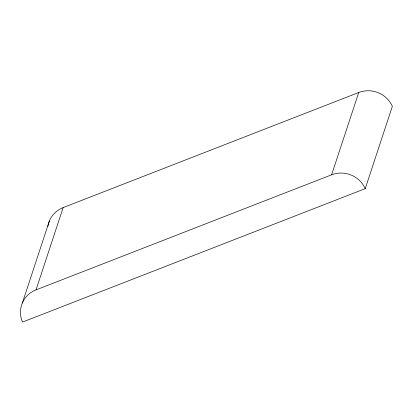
<?xml version="1.0" encoding="UTF-8"?>
<svg xmlns="http://www.w3.org/2000/svg" width="413" height="413" viewBox="0 0 413 413"><rect width="100%" height="100%" fill="white"/><g stroke="black" fill="none" stroke-linecap="round" stroke-linejoin="round"><path stroke-width="0.62" d="M22.312 303.121L49.441 220.816M36.019 289.895L63.148 207.589L358.742 92.507A25.709 24.677 18.2 0 1 392.35 106.353L365.221 188.658L22.524 322.083A25.709 24.677 18.2 0 1 36.019 289.895L331.613 174.807A25.709 24.677 18.2 0 1 365.221 188.658M331.613 174.807L358.742 92.507M47.867 226.407A25.709 24.677 18.2 0 1 63.148 207.589"/></g></svg>
